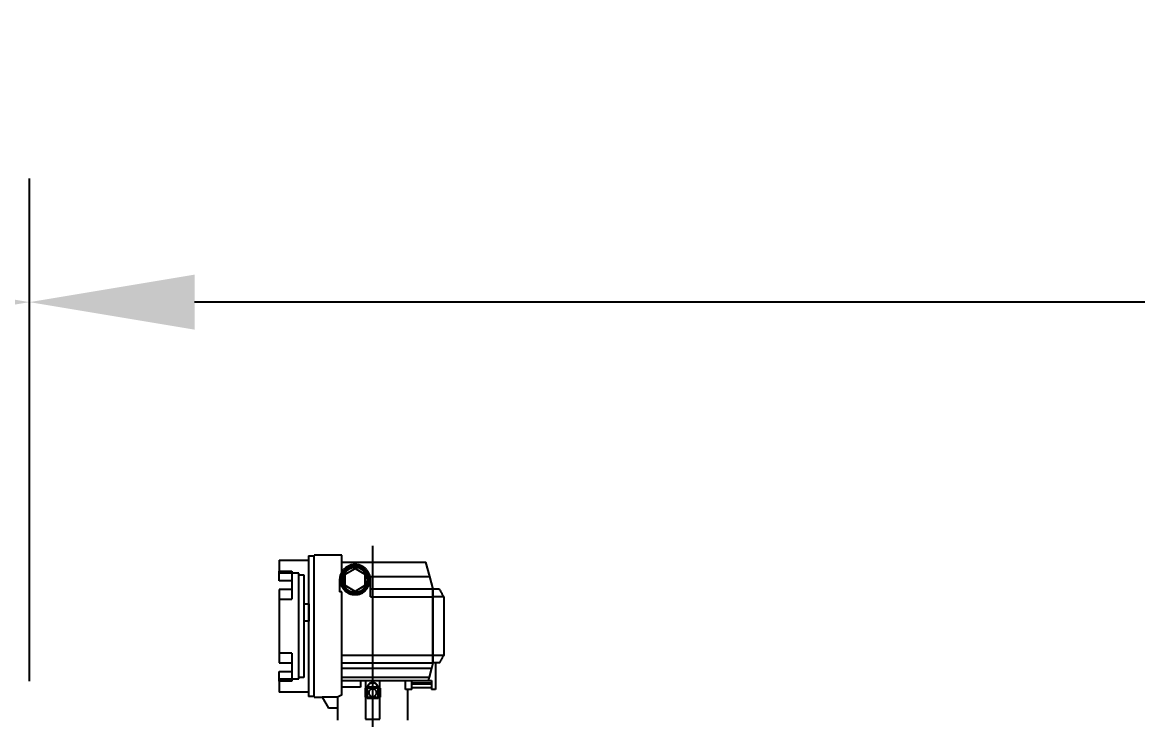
# Model space of a CAD drawing. Header units: metres. Extents: x 0 to 63075, y 0 to 44550.
# Drawn here: x 36156 to 37169, y 35311 to 35945 of the extents above; entities that cross this region are included whole.
import ezdxf

# ---------------------------------------------------------------- set-up
doc = ezdxf.new("R2010")
doc.units = ezdxf.units.M
doc.header["$LTSCALE"] = 75
doc.linetypes.add('DASHDOT', pattern=[25.4, 12.7, -6.35, 0, -6.35])
for name, color, linetype in [('18_COTAS', 7, 'Continuous'), ('SDM', 7, 'Continuous'), ('SFU', 3, 'DASHDOT')]:
    doc.layers.add(name, color=color, linetype=linetype)
doc.styles.add('ROMANS', font='ROMANS.SHX')
doc.dimstyles.new('75___1-75', dxfattribs={"dimscale": 75, "dimtxt": 2.5, "dimasz": 2, "dimexe": 1.5, "dimexo": 1, "dimgap": 0.5, "dimtad": 1, "dimdec": 0, "dimzin": 12, "dimtxsty": 'ROMANS', "dimcen": 0, "dimclrd": 256, "dimclre": 256, "dimclrt": 3, "dimazin": 3, "dimtfac": 1, "dimtdec": 0, "dimtmove": 0, "dimatfit": 0, "dimfxl": 1, "dimlwd": -1, "dimlwe": -1, "dimarcsym": 0})

# ---------------------------------------------------------------- blocks, each defined once
blk = doc.blocks.new('*D29')
at = {"layer": 'Defpoints', "color": 0, "transparency": 16777216}
for p in [(36162.3, 35690.5), (36162.3, 35271), (39506.8, 35271)]:
    blk.add_point(p, dxfattribs=at)
at = {"layer": 'SDM', "transparency": 16777216}
for p, q in [((36162.3, 35346), (36162.3, 35803)), ((39506.8, 35346), (39506.8, 35803)), ((39356.8, 35690.5), (36312.3, 35690.5))]:
    blk.add_line(p, q, dxfattribs=at)
for points in [[(36312.3, 35715.5), (36312.3, 35665.5), (36162.3, 35690.5)], [(39356.8, 35715.5), (39356.8, 35665.5), (39506.8, 35690.5)]]:
    blk.add_solid(points, dxfattribs=at)
at = {"layer": 'SDM', "color": 3, "transparency": 16777216, "insert": (37834.5, 35821.8), "char_height": 187.5, "attachment_point": 5, "style": 'ROMANS'}
blk.add_mtext('3345', dxfattribs=at)
blk = doc.blocks.new('*D31')
at = {"layer": '18_COTAS', "transparency": 16777216}
for p, q in [((34625, 34153.9), (34625, 35803)), ((36162.3, 35346), (36162.3, 35803)), ((36012.3, 35690.5), (34775, 35690.5))]:
    blk.add_line(p, q, dxfattribs=at)
for points in [[(34775, 35715.5), (34775, 35665.5), (34625, 35690.5)], [(36012.3, 35715.5), (36012.3, 35665.5), (36162.3, 35690.5)]]:
    blk.add_solid(points, dxfattribs=at)
at = {"layer": 'Defpoints', "color": 0, "transparency": 16777216}
for p in [(34625, 35690.5), (36162.3, 35271), (34625, 34078.9)]:
    blk.add_point(p, dxfattribs=at)
at = {"layer": '18_COTAS', "color": 3, "transparency": 16777216, "insert": (35393.6, 35821.8), "char_height": 187.5, "attachment_point": 5, "style": 'ROMANS'}
blk.add_mtext('1537', dxfattribs=at)
blk = doc.blocks.new('A$Cf5e9a517')
at = {"layer": 'SFU'}
for p, q in [((258.7, 1765.7), (258.7, 1894.7)), ((283.7, 1894.7), (258.7, 1894.7)), ((283.7, 1879.4), (283.7, 1894.7)), ((311.7, 1581.7), (311.7, 1903.2)), ((226.7, 1890.2), (226.7, 1880)), ((226.7, 1890.2), (253.5, 1890.2)), ((253.5, 1894.2), (253.5, 1766.2)), ((253.5, 1894.2), (258.7, 1894.2)), ((283.7, 1888.2), (360.1, 1888.2)), ((284.5, 1879.6), (294.8, 1885.5)), ((295.7, 1884.2), (295.7, 1885.4)), ((296.5, 1885.5), (306.8, 1879.6)), ((363.5, 1875.4), (360.1, 1888.2)), ((226.7, 1880), (238.4, 1880)), ((226.7, 1871.3), (226.7, 1880)), ((244.7, 1878.2), (226.7, 1878.2)), ((238.4, 1880), (238.4, 1863.5)), ((244.7, 1782.2), (244.7, 1878.2)), ((244.7, 1876.7), (249.2, 1876.7)), ((249.2, 1876.7), (249.2, 1783.6)), ((283.7, 1866.2), (283.7, 1878.1)), ((286.7, 1877.3), (295.7, 1882.5)), ((286.7, 1867), (286.7, 1877.3)), ((295.7, 1882.5), (304.7, 1877.3)), ((304.7, 1877.3), (304.7, 1867)), ((307.7, 1878.1), (307.7, 1866.2)), ((309.3, 1875.4), (363.5, 1875.4)), ((366.7, 1863.7), (363.5, 1875.4)), ((238.4, 1871.3), (226.7, 1871.3)), ((281.7, 1872.2), (281.7, 1861.3)), ((294.8, 1858.8), (284.5, 1864.7)), ((295.7, 1861.8), (286.7, 1867)), ((304.7, 1867), (295.7, 1861.8)), ((306.8, 1864.7), (296.5, 1858.8)), ((309.7, 1856.9), (309.7, 1872.2)), ((226.7, 1863.5), (226.7, 1796.8)), ((238.4, 1863.5), (226.7, 1863.5)), ((226.7, 1854.8), (238.4, 1854.8)), ((238.4, 1863.5), (238.4, 1854.8)), ((283.7, 1861.3), (281.7, 1861.3)), ((283.7, 1767.5), (283.7, 1861.3)), ((295.7, 1859), (295.7, 1860.2)), ((366.2, 1863.7), (309.7, 1863.7)), ((309.7, 1856.9), (366.2, 1856.9)), ((366.2, 1863.7), (366.2, 1856.9)), ((372.4, 1863.7), (366.2, 1863.7)), ((366.2, 1856.9), (366.2, 1863.7)), ((366.2, 1856.9), (366.2, 1803.4)), ((376.2, 1856.9), (366.2, 1856.9)), ((366.2, 1803.4), (366.2, 1856.9)), ((376.2, 1856.9), (376.2, 1803.4)), ((249.2, 1850.6), (253.7, 1850.6)), ((253.7, 1850.6), (253.7, 1834.8)), ((253.7, 1834.8), (249.2, 1834.8)), ((238.4, 1805.5), (226.7, 1805.5)), ((238.4, 1805.5), (238.4, 1796.8)), ((366.2, 1803.4), (283.7, 1803.4)), ((366.2, 1803.4), (366.2, 1796.7)), ((376.2, 1803.4), (366.2, 1803.4)), ((366.2, 1796.7), (366.2, 1803.4)), ((226.7, 1796.8), (238.4, 1796.8)), ((238.4, 1796.8), (238.4, 1780.3)), ((283.7, 1796.7), (366.2, 1796.7)), ((365.4, 1791.9), (366.7, 1796.7)), ((372.4, 1796.7), (366.2, 1796.7)), ((368.7, 1796.7), (368.7, 1772.7)), ((226.7, 1789), (238.4, 1789)), ((226.7, 1780.3), (226.7, 1789)), ((249.2, 1783.6), (244.7, 1783.6)), ((283.7, 1791.9), (365.4, 1791.9)), ((283.7, 1791.9), (365.4, 1791.9)), ((283.7, 1783.7), (363.2, 1783.7)), ((283.7, 1783.7), (363.2, 1783.7)), ((362.4, 1780.7), (363.2, 1783.7)), ((363.2, 1783.7), (365.4, 1791.9)), ((226.7, 1782.2), (244.7, 1782.2)), ((226.7, 1780.3), (226.7, 1770.2)), ((238.4, 1780.3), (226.7, 1780.3)), ((283.7, 1780.7), (362.4, 1780.7)), ((300.5, 1774.7), (283.7, 1774.7)), ((300.5, 1780.7), (300.5, 1774.7)), ((304.9, 1773.7), (304.9, 1765.7)), ((304.9, 1773.7), (306.4, 1773.7)), ((305.2, 1780.7), (305.2, 1780.9)), ((305.2, 1780.9), (318.2, 1780.9)), ((305.2, 1780.7), (305.2, 1745.7)), ((306.4, 1773.7), (306.4, 1765.7)), ((306.4, 1773.7), (306.7, 1773.7)), ((306.7, 1774.7), (306.7, 1764.7)), ((316.7, 1774.7), (306.7, 1774.7)), ((316.7, 1774), (306.7, 1774)), ((316.7, 1773.7), (306.7, 1773.7)), ((316.7, 1764.7), (316.7, 1774.7)), ((316.7, 1773.7), (317, 1773.7)), ((317, 1773.7), (318.5, 1773.7)), ((317, 1773.7), (317, 1765.7)), ((318.2, 1780.9), (318.2, 1780.7)), ((318.2, 1745.7), (318.2, 1780.7)), ((318.5, 1773.7), (318.5, 1765.7)), ((341.5, 1772.7), (341.5, 1780.7)), ((347.2, 1772.7), (347.2, 1780.7)), ((347.2, 1778.7), (365.2, 1778.7)), ((347.2, 1777.7), (365.2, 1777.7)), ((365.2, 1774.2), (347.2, 1774.2)), ((362.4, 1780.7), (365.2, 1780.7)), ((365.2, 1780.7), (365.2, 1772.7)), ((253.5, 1770.2), (226.7, 1770.2)), ((258.7, 1766.2), (253.5, 1766.2)), ((258.7, 1765.7), (265.9, 1765.7)), ((279.7, 1765.7), (265.9, 1765.7)), ((265.9, 1765.7), (271.7, 1755.7)), ((279.7, 1765.7), (279.7, 1755.7)), ((304.9, 1765.7), (306.4, 1765.7)), ((306.4, 1765.7), (306.7, 1765.7)), ((306.7, 1765.7), (316.7, 1765.7)), ((306.7, 1764.7), (316.7, 1764.7)), ((306.7, 1764.4), (306.7, 1764.7)), ((316.7, 1764.4), (306.7, 1764.4)), ((316.7, 1765.7), (317, 1765.7)), ((316.7, 1764.4), (316.7, 1764.7)), ((317, 1765.7), (318.5, 1765.7)), ((347.2, 1772.7), (341.5, 1772.7)), ((343.7, 1744.7), (343.7, 1772.7)), ((368.7, 1772.7), (365.2, 1772.7)), ((279.7, 1755.7), (271.7, 1755.7)), ((279.7, 1755.7), (279.7, 1744.7)), ((305.2, 1745.7), (318.2, 1745.7))]:
    blk.add_line(p, q, dxfattribs=at)
for centre, radius, start, end in [((295.7, 1872.2), 14, 90, 180), ((295.7, 1872.2), 13.4, 93.5756, 146.4244), ((295.7, 1872.2), 12, 90, 120), ((295.7, 1872.2), 13.2, 90, 95.38), ((295.7, 1872.2), 13.4, 90, 93.5756), ((295.7, 1872.2), 14, 0, 90), ((295.7, 1872.2), 13.4, 86.4244, 90), ((295.7, 1872.2), 13.2, 84.62, 90), ((295.7, 1872.2), 12, 60, 90), ((295.7, 1872.2), 13.4, 33.5756, 86.4244), ((295.7, 1872.2), 13.4, 153.5756, 206.4244), ((295.7, 1872.2), 12, 120, 180), ((295.7, 1872.2), 13.2, 144.62, 155.38), ((295.7, 1872.2), 13.4, 146.4244, 153.5756), ((295.7, 1872.2), 11.8, 90, 270), ((295.7, 1872.2), 11.2, 90, 270), ((295.7, 1872.2), 11.8, 270, 90), ((295.7, 1872.2), 11.2, 270, 90), ((295.7, 1872.2), 12, 0, 60), ((295.7, 1872.2), 13.2, 24.62, 35.38), ((295.7, 1872.2), 13.4, 26.4244, 33.5756), ((295.7, 1872.2), 13.4, 333.5756, 26.4244), ((295.7, 1872.2), 12, 180, 240), ((295.7, 1872.2), 13.2, 204.62, 215.38), ((295.7, 1872.2), 13.4, 206.4244, 213.5756), ((295.7, 1872.2), 13.4, 213.5756, 266.4244), ((295.7, 1872.2), 13.4, 273.5756, 326.4244), ((295.7, 1872.2), 12, 300, 0), ((295.7, 1872.2), 13.2, 324.62, 335.38), ((295.7, 1872.2), 13.4, 326.4244, 333.5756), ((295.7, 1872.2), 12, 240, 270), ((295.7, 1872.2), 13.2, 264.62, 270), ((295.7, 1872.2), 13.4, 266.4244, 270), ((295.7, 1872.2), 12, 270, 300), ((295.7, 1872.2), 13.2, 270, 275.38), ((295.7, 1872.2), 13.4, 270, 273.5756), ((319.7, 1830.2), 62.5, 25.3111, 32.4118), ((319.7, 1830.2), 62.5, 327.5882, 334.6889), ((311.7, 1773.9), 5, 1.5137, 178.4863), ((311.7, 1773.5), 5, 1.5137, 178.4863), ((311.7, 1769.7), 3.5, 90, 270), ((311.7, 1769.7), 3.5, 270, 90)]:
    blk.add_arc(centre, radius, start, end, dxfattribs=at)
blk.add_open_spline([(283.7, 1767.5), (283.1, 1767.3), (282, 1766.8), (280.8, 1766.2), (280, 1765.8), (279.8, 1765.7), (279.7, 1765.7)], degree=3, knots=[0, 0, 0, 0, 0.2529184, 0.5051938, 0.7549002, 1, 1, 1, 1], dxfattribs=at)

msp = doc.modelspace()

# ---------------------------------------------------------------- block references
at = {"layer": 'SDM'}
msp.add_blockref('A$Cf5e9a517', (36162.3, 33565.9), dxfattribs=at)

# ---------------------------------------------------------------- dimensions: what is measured, and where the dimension line sits
at = {"layer": '18_COTAS'}
dim = msp.add_linear_dim(base=(34625, 35690.5), p1=(36162.3, 35271), p2=(34625, 34078.9), dimstyle='75___1-75', dxfattribs=at)
dim.commit()
dim.dimension.update_dxf_attribs({"geometry": '*D31', "text_midpoint": (35393.6, 35821.8)})
at = {"layer": 'SDM'}
dim = msp.add_linear_dim(base=(36162.252398, 35690.5150108), p1=(39506.752398, 35271.0316781), p2=(36162.252398, 35271.0347284), dimstyle='75___1-75', override={"dimtmove": 1}, dxfattribs=at)
dim.commit()
dim.dimension.update_dxf_attribs({"geometry": '*D29', "text_midpoint": (37834.502398, 35821.7650108)})

doc.saveas('drawing.dxf')
